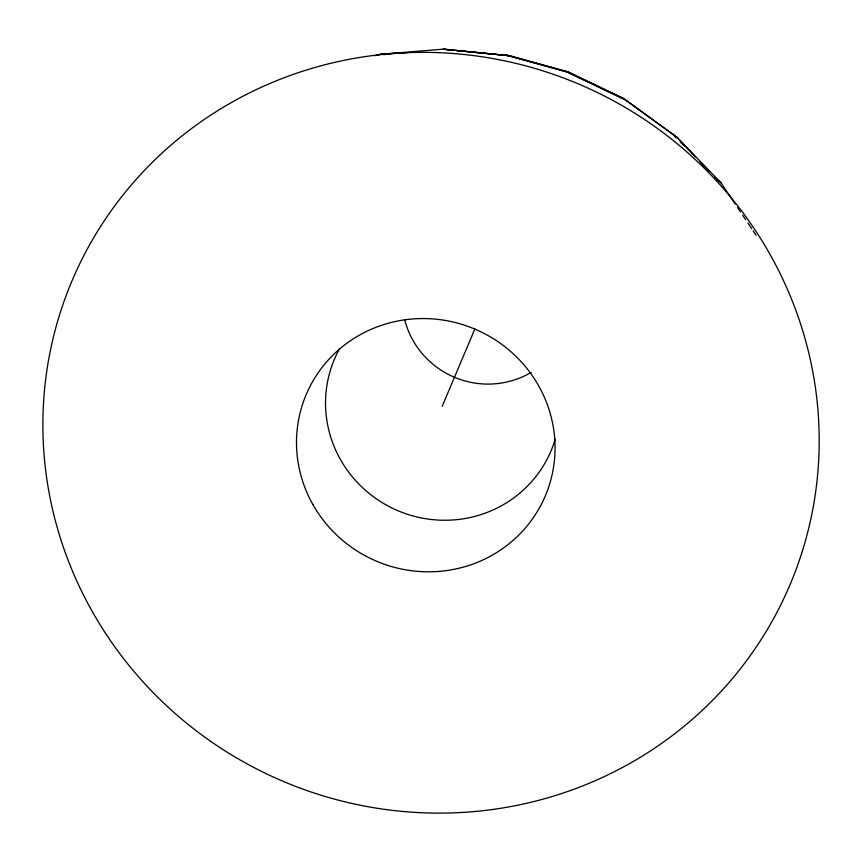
<?xml version="1.0" encoding="UTF-8"?>
<svg xmlns="http://www.w3.org/2000/svg" width="862" height="862" viewBox="0 0 862 862"><rect width="100%" height="100%" fill="white"/><g stroke="black" fill="none" stroke-linecap="round" stroke-linejoin="round"><path stroke-width="1.29" d="M442.152 406.411L474.843 329.015M375.196 55.674L380.347 54.306L443.337 49.145L510.358 55.804L568.823 72.149L623.549 98.516L677.069 137.36L721.085 182.949L735.243 204.1M396.445 53.315L380.347 54.306L385.228 54.618M401.811 52.981L407.187 52.657M415.236 52.162L417.919 52M454.134 50.405L443.337 49.145L510.358 55.804L483.582 53.239M456.806 50.664L480.91 52.981M625.467 100.078L568.004 72.376L506.597 55.211L568.823 72.149L568.004 72.376L623.549 98.516L677.069 137.36L695.375 156.916M714.609 177.453L721.085 182.949M672.683 134.03L676.411 137.888M680.14 141.745L684.794 146.572M702.498 164.911L708.09 170.698M699.955 161.808L709.114 171.581M737.473 207.43L740.458 211.89M742.688 215.22L745.673 219.681M747.904 223.01L751.632 228.581M753.119 230.8L756.103 235.251M555.193 439.264A117.598 114.678 22.9 0 1 398.449 510.929A117.598 114.678 22.9 0 1 339.412 348.959M531.089 372.459A85.37 84.26 22.9 0 1 404.763 320.061M450.115 50.018L447.443 50.244L450.115 50.018M123.449 658.449A389.839 378.677 22.9 0 0 789.883 585.05A389.839 378.677 22.9 0 0 379.754 54.726A389.839 378.677 22.9 0 0 123.449 658.449M312.863 504.485A129.85 126.046 22.9 0 0 536.757 512.437A129.85 126.046 22.9 0 0 427.703 318.638A129.85 126.046 22.9 0 0 312.863 504.485"/></g></svg>
